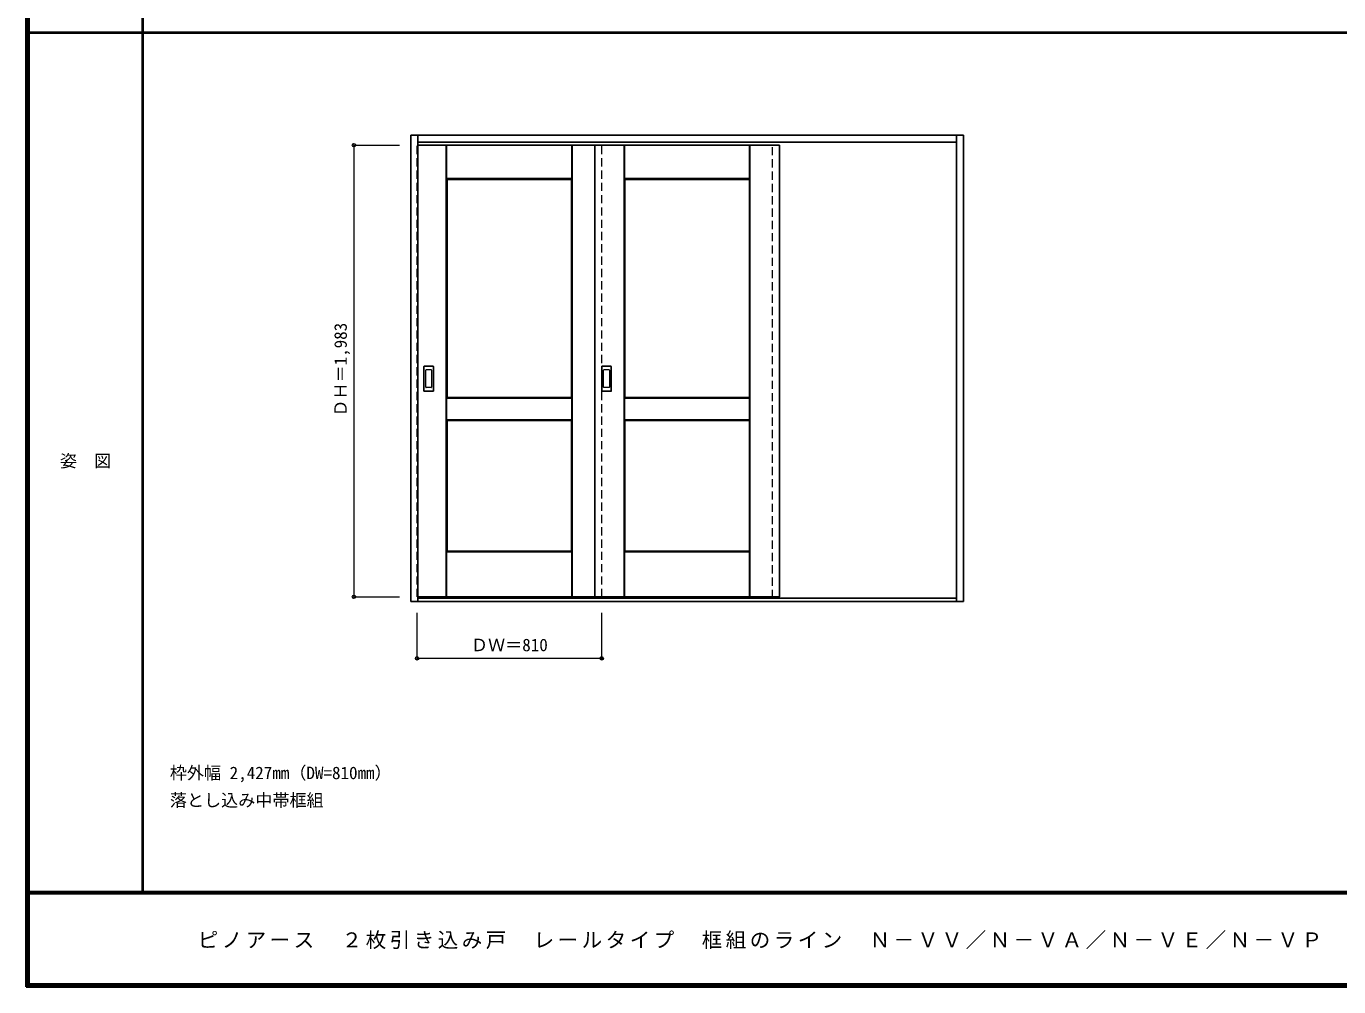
# Model space of a CAD drawing. Units: millimetres, scale not verified. Extents: x -6000 to 5700, y -4307 to 4175.
# Drawn here: x -6000 to -241, y -4205 to 12 of the extents above; entities that cross this region are included whole.
import ezdxf
from ezdxf.enums import TextEntityAlignment as Align

# ---------------------------------------------------------------- set-up
doc = ezdxf.new("R2010")
doc.units = ezdxf.units.MM
doc.header["$LTSCALE"] = 30
doc.header["$PDMODE"] = 32
doc.header["$PDSIZE"] = 15
doc.linetypes.add('DASHED1', pattern=[1.8, 1.2, -0.6])
for name, color, linetype, lineweight in [('0-2_扉', 3, 'Continuous', 25), ('0-3_仕上げ', 7, 'Continuous', 18), ('0-4_枠', 3, 'Continuous', 25), ('0-6_引手', 3, 'Continuous', 25), ('0-B_寸法', 4, 'Continuous', 9), ('F-1_枠', 6, 'Continuous', 40)]:
    doc.layers.add(name, color=color, linetype=linetype, lineweight=lineweight)
doc.layers.add('0-A_文字', color=7, linetype='Continuous')
doc.layers.add('F-A_文字', color=7, linetype='Continuous')
doc.styles.add('ＭＳ ゴシック', font='')
doc.styles.get('ＭＳ ゴシック').set_extended_font_data('MS Gothic')

msp = doc.modelspace()

# ---------------------------------------------------------------- linework, layer by layer
at = {"layer": '0-2_扉'}
for p, q in [((-4282, -510.25), (-2695, -510.25)), ((-3505, -510.25), (-3505, -2493.25))]:
    msp.add_line(p, q, dxfattribs=at)
at = {"layer": '0-2_扉', "color": 4, "linetype": 'DASHED1', "lineweight": 9}
msp.add_line((-3475, -2493.25), (-3475, -510.25), dxfattribs=at)
msp.add_lwpolyline([(-4282, -2493.25), (-4285, -2493.25), (-4285, -510.25), (-4282, -510.25)], dxfattribs=at)
at = {"layer": '0-2_扉'}
msp.add_lwpolyline([(-4282, -2493.25), (-2695, -2493.25), (-2695, -510.25)], dxfattribs=at)
at = {"layer": '0-3_仕上げ'}
for p, q in [((-4157, -2493.25), (-4157, -510.25)), ((-4155.5, -657.75), (-4155.5, -510.25)), ((-4154, -656.25), (-4154, -510.25)), ((-3606, -656.25), (-3606, -510.25)), ((-3604.5, -657.75), (-3604.5, -510.25)), ((-3603, -2493.25), (-3603, -510.25)), ((-3377, -2493.25), (-3377, -510.25)), ((-3375.5, -657.75), (-3375.5, -510.25)), ((-3374, -656.25), (-3374, -510.25)), ((-2826, -656.25), (-2826, -510.25)), ((-2824.5, -657.75), (-2824.5, -510.25)), ((-2823, -2493.25), (-2823, -510.25)), ((-4154, -656.25), (-4155.5, -657.75)), ((-4153, -660.25), (-4155.5, -657.75)), ((-3606, -656.25), (-4154, -656.25)), ((-3374, -656.25), (-3375.5, -657.75)), ((-3373, -660.25), (-3375.5, -657.75)), ((-2826, -656.25), (-3374, -656.25)), ((-4155.5, -1715.75), (-4155.5, -1620.75)), ((-4154, -1714.25), (-4154, -1622.25)), ((-3606, -1622.25), (-4154, -1622.25)), ((-3607, -1618.25), (-3604.5, -1620.75)), ((-3606, -1622.25), (-3604.5, -1620.75)), ((-3606, -1714.25), (-3606, -1622.25)), ((-3604.5, -1715.75), (-3604.5, -1620.75)), ((-3375.5, -1715.75), (-3375.5, -1620.75)), ((-3374, -1714.25), (-3374, -1622.25)), ((-2826, -1622.25), (-3374, -1622.25)), ((-2827, -1618.25), (-2824.5, -1620.75)), ((-2826, -1622.25), (-2824.5, -1620.75)), ((-2826, -1714.25), (-2826, -1622.25)), ((-2824.5, -1715.75), (-2824.5, -1620.75)), ((-4154, -1714.25), (-4155.5, -1715.75)), ((-4153, -1718.25), (-4155.5, -1715.75)), ((-4154, -1714.25), (-3606, -1714.25)), ((-3374, -1714.25), (-3375.5, -1715.75)), ((-3373, -1718.25), (-3375.5, -1715.75)), ((-3374, -1714.25), (-2826, -1714.25)), ((-4155.5, -2493.25), (-4155.5, -2295.75)), ((-4154, -2493.25), (-4154, -2297.25)), ((-3606, -2297.25), (-4154, -2297.25)), ((-3607, -2293.25), (-3604.5, -2295.75)), ((-3606, -2297.25), (-3604.5, -2295.75)), ((-3606, -2493.25), (-3606, -2297.25)), ((-3604.5, -2493.25), (-3604.5, -2295.75)), ((-3375.5, -2493.25), (-3375.5, -2295.75)), ((-3374, -2493.25), (-3374, -2297.25)), ((-2826, -2297.25), (-3374, -2297.25)), ((-2827, -2293.25), (-2824.5, -2295.75)), ((-2826, -2297.25), (-2824.5, -2295.75)), ((-2826, -2493.25), (-2826, -2297.25)), ((-2824.5, -2493.25), (-2824.5, -2295.75))]:
    msp.add_line(p, q, dxfattribs=at)
at = {"layer": '0-3_仕上げ', "color": 3, "lineweight": 25}
for p, q in [((-4153, -1618.25), (-4153, -660.25)), ((-3607, -660.25), (-4153, -660.25)), ((-3607, -1618.25), (-3607, -660.25)), ((-3373, -1618.25), (-3373, -660.25)), ((-2827, -660.25), (-3373, -660.25)), ((-2827, -1618.25), (-2827, -660.25)), ((-3607, -1618.25), (-4153, -1618.25)), ((-2827, -1618.25), (-3373, -1618.25)), ((-4153, -1718.25), (-4153, -2293.25)), ((-3373, -1718.25), (-3373, -2293.25)), ((-3607, -2293.25), (-4153, -2293.25)), ((-2827, -2293.25), (-3373, -2293.25))]:
    msp.add_line(p, q, dxfattribs=at)
at = {"layer": '0-3_仕上げ'}
for points in [[(-3606, -656.25), (-3604.5, -657.75), (-3607, -660.25)], [(-2826, -656.25), (-2824.5, -657.75), (-2827, -660.25)], [(-4154, -1622.25), (-4155.5, -1620.75), (-4153, -1618.25)], [(-3374, -1622.25), (-3375.5, -1620.75), (-3373, -1618.25)], [(-3606, -1714.25), (-3604.5, -1715.75), (-3607, -1718.25)], [(-2826, -1714.25), (-2824.5, -1715.75), (-2827, -1718.25)], [(-4154, -2297.25), (-4155.5, -2295.75), (-4153, -2293.25)], [(-3374, -2297.25), (-3375.5, -2295.75), (-3373, -2293.25)]]:
    msp.add_lwpolyline(points, dxfattribs=at)
at = {"layer": '0-3_仕上げ', "color": 3, "lineweight": 25}
for points in [[(-4153, -1718.25), (-3607, -1718.25), (-3607, -2293.25)], [(-3373, -1718.25), (-2827, -1718.25), (-2827, -2293.25)]]:
    msp.add_lwpolyline(points, dxfattribs=at)
at = {"layer": '0-4_枠'}
for p, q in [((-4312, -2513.25), (-4312, -466.25)), ((-4312, -466.25), (-1888, -466.25)), ((-4282, -2513.25), (-4282, -466.25)), ((-4282, -496.25), (-1918, -496.25)), ((-1918, -2513.25), (-1918, -466.25)), ((-1888, -2513.25), (-1888, -466.25)), ((-1888, -2513.25), (-4312, -2513.25)), ((-1918, -2498.25), (-4282, -2498.25))]:
    msp.add_line(p, q, dxfattribs=at)
at = {"layer": '0-4_枠', "color": 4, "linetype": 'DASHED1', "lineweight": 9}
for p, q in [((-2725, -2498.25), (-2725, -496.25)), ((-2695, -2498.25), (-2695, -496.25))]:
    msp.add_line(p, q, dxfattribs=at)
at = {"layer": '0-6_引手'}
for p, q in [((-4255, -1589.25), (-4255, -1482.25)), ((-4214.5, -1480.75), (-4253.5, -1480.75)), ((-4213, -1482.25), (-4213, -1589.25)), ((-3475, -1589.25), (-3475, -1482.25)), ((-3434.5, -1480.75), (-3473.5, -1480.75)), ((-3433, -1482.25), (-3433, -1589.25)), ((-4214.5, -1590.75), (-4253.5, -1590.75)), ((-3434.5, -1590.75), (-3473.5, -1590.75))]:
    msp.add_line(p, q, dxfattribs=at)
at = {"layer": '0-6_引手', "color": 7, "lineweight": 18}
for p, q in [((-4223, -1496.75), (-4245, -1496.75)), ((-3443, -1496.75), (-3465, -1496.75)), ((-4246.5, -1573.25), (-4246.5, -1498.25)), ((-4221.5, -1498.25), (-4221.5, -1573.25)), ((-3466.5, -1573.25), (-3466.5, -1498.25)), ((-3441.5, -1498.25), (-3441.5, -1573.25)), ((-4223, -1574.75), (-4245, -1574.75)), ((-3443, -1574.75), (-3465, -1574.75))]:
    msp.add_line(p, q, dxfattribs=at)
at = {"layer": '0-6_引手'}
for centre, start, end in [((-4253.5, -1482.25), 90, 180), ((-4214.5, -1482.25), 0, 90), ((-3473.5, -1482.25), 90, 180), ((-3434.5, -1482.25), 0, 90), ((-4253.5, -1589.25), 180, 270), ((-4214.5, -1589.25), 270, 0), ((-3473.5, -1589.25), 180, 270), ((-3434.5, -1589.25), 270, 0)]:
    msp.add_arc(centre, 1.5, start, end, dxfattribs=at)
at = {"layer": '0-6_引手', "color": 7, "lineweight": 18}
for centre, start, end in [((-4245, -1498.25), 90, 180), ((-4223, -1498.25), 0, 90), ((-3465, -1498.25), 90, 180), ((-3443, -1498.25), 0, 90), ((-4245, -1573.25), 180, 270), ((-4223, -1573.25), 270, 0), ((-3465, -1573.25), 180, 270), ((-3443, -1573.25), 270, 0)]:
    msp.add_arc(centre, 1.5, start, end, dxfattribs=at)
at = {"layer": '0-B_寸法'}
for p, q in [((-4562, -510.25), (-4362, -510.25)), ((-4562, -510.25), (-4562, -2493.25)), ((-4562, -2493.25), (-4362, -2493.25)), ((-4285, -2763.25), (-4285, -2563.25)), ((-3475, -2763.25), (-3475, -2563.25)), ((-3475, -2763.25), (-4285, -2763.25))]:
    msp.add_line(p, q, dxfattribs=at)
at = {"layer": '0-B_寸法', "color": 7}
for p in [(-4562, -510.25), (-4562, -2493.25), (-4285, -2763.25), (-3475, -2763.25)]:
    msp.add_point(p, dxfattribs=at)
at = {"layer": 'F-1_枠'}
for p, q in [((-6000, 4175), (-6000, -4205)), ((-5995, 4175), (-5995, -4205)), ((-5990, 4175), (-5990, -4205)), ((-5490, 4175), (-5490, -3790)), ((-6000, -15.5), (5700, -15.5)), ((5700, -3790), (-6000, -3790)), ((5700, -3795), (-6000, -3795)), ((5700, -4195), (-6000, -4195)), ((5700, -4200), (-6000, -4200)), ((5700, -4205), (-6000, -4205))]:
    msp.add_line(p, q, dxfattribs=at)

# ---------------------------------------------------------------- texts
at = {"layer": '0-A_文字', "style": 'ＭＳ ゴシック'}
for s, p in [('枠外幅 2,427mm（DW=810mm）', (-5370, -3310)), ('落とし込み中帯框組', (-5370, -3430))]:
    msp.add_text(s, height=54.99, dxfattribs=at).set_placement(p, align=Align.BOTTOM_LEFT)
at = {"layer": '0-B_寸法', "color": 7, "style": 'ＭＳ ゴシック'}
msp.add_text('ＤＨ＝1,983', height=54.99, rotation=90, dxfattribs=at).set_placement((-4577, -1702), align=Align.BOTTOM_LEFT)
msp.add_text('ＤＷ＝810', height=54.99, dxfattribs=at).set_placement((-4048.75, -2748.25), align=Align.BOTTOM_LEFT)
at = {"layer": 'F-A_文字', "style": 'ＭＳ ゴシック'}
msp.add_text('姿\u3000図', height=54.99, dxfattribs=at).set_placement((-5852.5, -1940.25), align=Align.BOTTOM_LEFT)
at = {"layer": 'F-A_文字', "insert": (-5247.55, -4040), "char_height": 65.98, "attachment_point": 7, "style": 'ＭＳ ゴシック'}
msp.add_mtext('\\T1.17;ピノアース\u3000２枚引き込み戸\u3000レールタイプ\u3000框組のライン\u3000Ｎ－ＶＶ／Ｎ－ＶＡ／Ｎ－ＶＥ／Ｎ－ＶＰ', dxfattribs=at)

doc.saveas('drawing.dxf')
